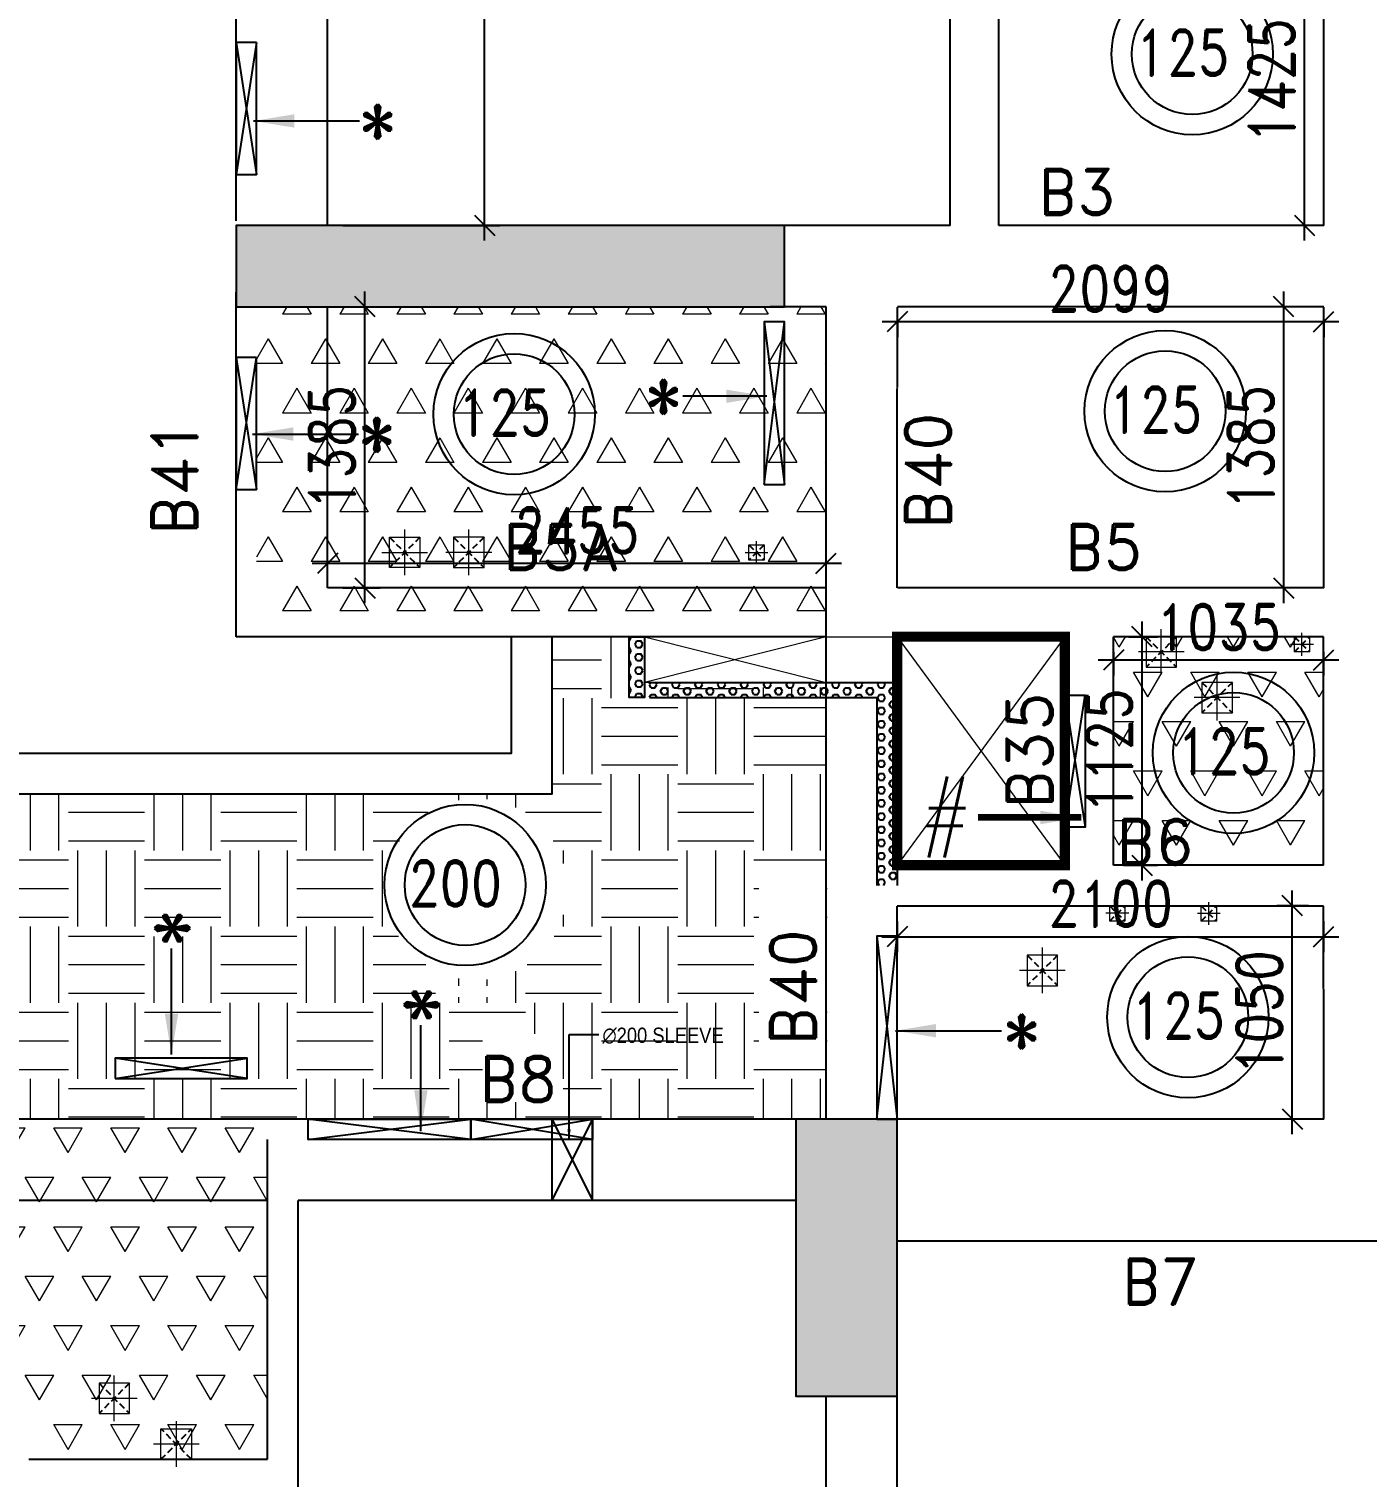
# Model space of a CAD drawing. Header units: millimetres. Extents: x 2061841 to 105821645, y -77612 to 48520811.
# Drawn here: x 2451630 to 2458219, y 28363 to 35493 of the extents above; entities that cross this region are included whole.
import ezdxf

# ---------------------------------------------------------------- set-up
doc = ezdxf.new("R2010")
doc.units = ezdxf.units.MM
doc.header["$LTSCALE"] = 10
doc.header["$MEASUREMENT"] = 0
doc.linetypes.add('$0$HIDDEN', pattern=[0.375, 0.25, -0.125])
doc.linetypes.add('HIDDEN2', pattern=[4.7625, 3.175, -1.5875])
for name, color, linetype, lineweight in [('0-PL-DP CUTOUT', 32, 'Continuous', 9), ('s-opening text', 4, 'Continuous', 9), ('VIN SUNK HATCH', 8, 'Continuous', 0), ('VIN_COLUMN HATCH', 33, 'Continuous', 20), ('VIN_CUT OUT', 6, 'Continuous', 9)]:
    doc.layers.add(name, color=color, linetype=linetype, lineweight=lineweight)
for name, color, linetype in [('A-Comments', 30, 'Continuous'), ('A-FLOR-HIDN', 8, 'HIDDEN2'), ('A-HATCH', 8, 'Continuous'), ('BEAM NO', 2, 'Continuous'), ('S-OPENING', 6, 'Continuous'), ('SLEEVE 150 NEW', 51, 'Continuous'), ('UPSTAND RCC', 171, 'Continuous'), ('VIN_BEAM', 4, 'Continuous'), ('VIN_COLUMN', 1, 'Continuous'), ('VIN_SLAB THK', 2, 'Continuous'), ('Xref_6th to 23rd Typical Floor Plan$0$A-Plan-Wall-Prtn', 4, 'Continuous')]:
    doc.layers.add(name, color=color, linetype=linetype)
doc.styles.add('200', font='romand.shx', dxfattribs={"width": 0.8, "height": 225})
doc.styles.add('KCP', font='', dxfattribs={"width": 0.9, "height": 200})
doc.styles.add('MAH', font='romand.shx', dxfattribs={"height": 210})
doc.styles.add('RT', font='romant.shx', dxfattribs={"height": 250})
doc.styles.add('ST', font='romand.shx', dxfattribs={"height": 4})
doc.styles.add('WD-50', font='ARIALN.TTF', dxfattribs={"height": 150})
doc.styles.get('KCP').set_extended_font_data('Bahnschrift')
doc.dimstyles.new('GR1', dxfattribs={"dimtxt": 225, "dimasz": 125, "dimexe": 125, "dimexo": 100, "dimgap": 50, "dimtad": 1, "dimdec": 0, "dimzin": 3, "dimdsep": 46, "dimtxsty": '200', "dimblk1": 'OBLIQUE', "dimblk2": 'OBLIQUE', "dimsah": 1, "dimcen": 0.0625, "dimdle": 125, "dimclrd": 3, "dimclre": 3, "dimclrt": 2, "dimadec": 0, "dimazin": 0, "dimtfac": 1, "dimtdec": 0, "dimtix": 1, "dimtmove": 0, "dimatfit": 3, "dimfxl": 1, "dimtolj": 1, "dimtzin": 0, "dimarcsym": 0})
doc.dimstyles.new('GR2', dxfattribs={"dimtxt": 225, "dimasz": 100, "dimexe": 75, "dimexo": 75, "dimgap": 50, "dimtad": 1, "dimdec": 0, "dimdsep": 46, "dimtxsty": '200', "dimblk1": 'OBLIQUE', "dimblk2": 'OBLIQUE', "dimsah": 1, "dimcen": 50, "dimdle": 75, "dimclrd": 3, "dimclre": 3, "dimclrt": 2, "dimadec": 0, "dimazin": 0, "dimtfac": 1, "dimtdec": 0, "dimtix": 1, "dimtmove": 0, "dimatfit": 3, "dimldrblk": 'OBLIQUE', "dimfxl": 1, "dimtolj": 1, "dimtzin": 0, "dimarcsym": 0})
doc.dimstyles.new('wd-50', dxfattribs={"dimtxt": 90, "dimasz": 50, "dimexe": 35, "dimexo": 50, "dimgap": 25, "dimtad": 1, "dimrnd": 5, "dimzin": 12, "dimdsep": 46, "dimtxsty": 'WD-50', "dimblk": 'ARCHTICK', "dimblk2": 'ARCHTICK', "dimcen": 50, "dimdle": 35, "dimclrd": 5, "dimclre": 5, "dimclrt": 4, "dimadec": 0, "dimazin": 0, "dimtfac": 1, "dimtmove": 1, "dimatfit": 2, "dimfxl": 1, "dimtolj": 1, "dimtzin": 12, "dimlwd": -1, "dimlwe": -1, "dimarcsym": 0})

# ---------------------------------------------------------------- blocks, each defined once
blk = doc.blocks.new('_Oblique')
at = {"color": 0, "linetype": 'ByBlock', "lineweight": -2}
blk.add_line((-0.5, -0.5), (0.5, 0.5), dxfattribs=at)
blk = doc.blocks.new('_ArchTick')
at = {"color": 0, "linetype": 'ByBlock', "const_width": 0.15}
blk.add_lwpolyline([(-0.5, -0.5), (0.5, 0.5)], dxfattribs=at)
blk = doc.blocks.new('*D2533')
at = {"layer": 'A-HATCH', "color": 3, "lineweight": -2, "transparency": 16777216}
for p, q in [((2453874.1, 34450.3), (2453874.1, 38450.3)), ((2453175.5, 38375.3), (2453949.1, 38375.3)), ((2453175.5, 34525.3), (2453949.1, 34525.3))]:
    blk.add_line(p, q, dxfattribs=at)
at = {"layer": 'Defpoints', "color": 0, "transparency": 16777216}
for p in [(2453100.5, 38375.3, -643584.3), (2453874.1, 38375.3), (2453100.5, 34525.3, -643584.3)]:
    blk.add_point(p, dxfattribs=at)
at = {"layer": 'A-HATCH', "color": 3, "lineweight": -2, "transparency": 16777216, "xscale": 100, "yscale": 100, "zscale": 100}
for p, rotation in [((2453874.1, 38375.3), 90), ((2453874.1, 34525.3), 270)]:
    blk.add_blockref('_Oblique', p, dxfattribs=dict(at, rotation=rotation))
at = {"layer": 'A-HATCH', "color": 2, "transparency": 16777216, "insert": (2453711.6, 36450.3), "char_height": 225, "attachment_point": 5, "rotation": 90, "style": '200'}
blk.add_mtext('\\A1;3850', dxfattribs=at)
blk = doc.blocks.new('OBLIQUE')
blk = doc.blocks.new('*D2542')
at = {"layer": 'A-HATCH', "color": 3, "lineweight": -2, "transparency": 16777216}
for p, q in [((2457910.8, 34450.3), (2457910.8, 36025.3)), ((2457930.6, 35950.3), (2457835.8, 35950.3)), ((2457930.5, 34525.3), (2457835.8, 34525.3))]:
    blk.add_line(p, q, dxfattribs=at)
at = {"layer": 'Defpoints', "color": 0, "transparency": 16777216}
for p in [(2457910.8, 35950.3), (2458005.6, 35950.3, -643584.3), (2458005.5, 34525.3, -643584.3)]:
    blk.add_point(p, dxfattribs=at)
at = {"layer": 'A-HATCH', "color": 3, "lineweight": -2, "transparency": 16777216, "xscale": 100, "yscale": 100, "zscale": 100}
for p, rotation in [((2457910.8, 35950.3), 90), ((2457910.8, 34525.3), 270)]:
    blk.add_blockref('_Oblique', p, dxfattribs=dict(at, rotation=rotation))
at = {"layer": 'A-HATCH', "color": 2, "transparency": 16777216, "insert": (2457748.3, 35237.8), "char_height": 225, "attachment_point": 5, "rotation": 90, "style": '200'}
blk.add_mtext('\\A1;1425', dxfattribs=at)
blk = doc.blocks.new('*D2544')
at = {"layer": 'A-HATCH', "color": 3, "lineweight": -2, "transparency": 16777216}
for p, q in [((2458080.5, 34050.7), (2455831.3, 34050.7)), ((2455906.3, 34050.3), (2455906.3, 33975.7)), ((2458005.5, 34050.3), (2458005.5, 33975.7))]:
    blk.add_line(p, q, dxfattribs=at)
at = {"layer": 'Defpoints', "color": 0, "transparency": 16777216}
for p in [(2455906.3, 34125.3, -643584.3), (2458005.5, 34125.3, -643584.3), (2455906.3, 34050.7)]:
    blk.add_point(p, dxfattribs=at)
at = {"layer": 'A-HATCH', "color": 3, "lineweight": -2, "transparency": 16777216, "xscale": 100, "yscale": 100, "zscale": 100, "rotation": 180}
blk.add_blockref('_Oblique', (2455906.3, 34050.7), dxfattribs=at)
at = {"layer": 'A-HATCH', "color": 3, "lineweight": -2, "transparency": 16777216, "xscale": 100, "yscale": 100, "zscale": 100}
blk.add_blockref('_Oblique', (2458005.5, 34050.7), dxfattribs=at)
at = {"layer": 'A-HATCH', "color": 2, "transparency": 16777216, "insert": (2456955.9, 34213.2), "char_height": 225, "attachment_point": 5, "style": '200'}
blk.add_mtext('\\A1;2099', dxfattribs=at)
blk = doc.blocks.new('*D2545')
at = {"layer": 'A-HATCH', "color": 3, "lineweight": -2, "transparency": 16777216}
for p, q in [((2457808.8, 32665.3), (2457808.8, 34200.3)), ((2457930.5, 34125.3), (2457733.8, 34125.3)), ((2457930.5, 32740.3), (2457733.8, 32740.3))]:
    blk.add_line(p, q, dxfattribs=at)
at = {"layer": 'Defpoints', "color": 0, "transparency": 16777216}
for p in [(2457808.8, 34125.3), (2458005.5, 34125.3, -643584.3), (2458005.5, 32740.3, -643584.3)]:
    blk.add_point(p, dxfattribs=at)
at = {"layer": 'A-HATCH', "color": 3, "lineweight": -2, "transparency": 16777216, "xscale": 100, "yscale": 100, "zscale": 100}
for p, rotation in [((2457808.8, 34125.3), 90), ((2457808.8, 32740.3), 270)]:
    blk.add_blockref('_Oblique', p, dxfattribs=dict(at, rotation=rotation))
at = {"layer": 'A-HATCH', "color": 2, "transparency": 16777216, "insert": (2457646.3, 33432.8), "char_height": 225, "attachment_point": 5, "rotation": 90, "style": '200'}
blk.add_mtext('\\A1;1385', dxfattribs=at)
blk = doc.blocks.new('*D2546')
at = {"layer": 'A-HATCH', "color": 3, "lineweight": -2, "transparency": 16777216}
for p, q in [((2458080.1, 32385.1), (2456895.5, 32385.1)), ((2456970.5, 32425.3), (2456970.5, 32310.1)), ((2458005.1, 32425.3), (2458005.1, 32310.1))]:
    blk.add_line(p, q, dxfattribs=at)
at = {"layer": 'Defpoints', "color": 0, "transparency": 16777216}
for p in [(2456970.5, 32500.3, -643584.3), (2458005.1, 32500.3, -643584.3), (2456970.5, 32385.1)]:
    blk.add_point(p, dxfattribs=at)
at = {"layer": 'A-HATCH', "color": 3, "lineweight": -2, "transparency": 16777216, "xscale": 100, "yscale": 100, "zscale": 100, "rotation": 180}
blk.add_blockref('_Oblique', (2456970.5, 32385.1), dxfattribs=at)
at = {"layer": 'A-HATCH', "color": 3, "lineweight": -2, "transparency": 16777216, "xscale": 100, "yscale": 100, "zscale": 100}
blk.add_blockref('_Oblique', (2458005.1, 32385.1), dxfattribs=at)
at = {"layer": 'A-HATCH', "color": 2, "transparency": 16777216, "insert": (2457487.8, 32547.6), "char_height": 225, "attachment_point": 5, "style": '200'}
blk.add_mtext('\\A1;1035', dxfattribs=at)
blk = doc.blocks.new('*D2547')
at = {"layer": 'A-HATCH', "color": 3, "lineweight": -2, "transparency": 16777216}
for p, q in [((2457111.4, 31300.2), (2457111.4, 32575.3)), ((2457045.5, 32500.3), (2457186.4, 32500.3)), ((2457045.5, 31375.2), (2457186.4, 31375.2))]:
    blk.add_line(p, q, dxfattribs=at)
at = {"layer": 'Defpoints', "color": 0, "transparency": 16777216}
for p in [(2456970.5, 32500.3, -643584.3), (2457111.4, 32500.3), (2456970.5, 31375.2, -643584.3)]:
    blk.add_point(p, dxfattribs=at)
at = {"layer": 'A-HATCH', "color": 3, "lineweight": -2, "transparency": 16777216, "xscale": 100, "yscale": 100, "zscale": 100}
for p, rotation in [((2457111.4, 32500.3), 90), ((2457111.4, 31375.2), 270)]:
    blk.add_blockref('_Oblique', p, dxfattribs=dict(at, rotation=rotation))
at = {"layer": 'A-HATCH', "color": 2, "transparency": 16777216, "insert": (2456948.9, 31937.8), "char_height": 225, "attachment_point": 5, "rotation": 90, "style": '200'}
blk.add_mtext('\\A1;1125', dxfattribs=at)
blk = doc.blocks.new('*D2548')
at = {"layer": 'A-HATCH', "color": 3, "lineweight": -2, "transparency": 16777216}
for p, q in [((2453100.5, 32815.3), (2453100.5, 32936)), ((2455555.5, 32815.3), (2455555.5, 32936)), ((2455630.5, 32861), (2453025.5, 32861))]:
    blk.add_line(p, q, dxfattribs=at)
at = {"layer": 'Defpoints', "color": 0, "transparency": 16777216}
for p in [(2453100.5, 32861), (2453100.5, 32740.3, -643584.3), (2455555.5, 32740.3, -643584.3)]:
    blk.add_point(p, dxfattribs=at)
at = {"layer": 'A-HATCH', "color": 3, "lineweight": -2, "transparency": 16777216, "xscale": 100, "yscale": 100, "zscale": 100, "rotation": 180}
blk.add_blockref('_Oblique', (2453100.5, 32861), dxfattribs=at)
at = {"layer": 'A-HATCH', "color": 3, "lineweight": -2, "transparency": 16777216, "xscale": 100, "yscale": 100, "zscale": 100}
blk.add_blockref('_Oblique', (2455555.5, 32861), dxfattribs=at)
at = {"layer": 'A-HATCH', "color": 2, "transparency": 16777216, "insert": (2454328, 33023.5), "char_height": 225, "attachment_point": 5, "style": '200'}
blk.add_mtext('\\A1;2455', dxfattribs=at)
blk = doc.blocks.new('*D2549')
at = {"layer": 'A-HATCH', "color": 3, "lineweight": -2, "transparency": 16777216}
for p, q in [((2453284.5, 32665.3), (2453284.5, 34200.3)), ((2453175.5, 34125.3), (2453359.5, 34125.3)), ((2453175.5, 32740.3), (2453359.5, 32740.3))]:
    blk.add_line(p, q, dxfattribs=at)
at = {"layer": 'Defpoints', "color": 0, "transparency": 16777216}
for p in [(2453100.5, 34125.3, -643584.3), (2453284.5, 34125.3), (2453100.5, 32740.3, -643584.3)]:
    blk.add_point(p, dxfattribs=at)
at = {"layer": 'A-HATCH', "color": 3, "lineweight": -2, "transparency": 16777216, "xscale": 100, "yscale": 100, "zscale": 100}
for p, rotation in [((2453284.5, 34125.3), 90), ((2453284.5, 32740.3), 270)]:
    blk.add_blockref('_Oblique', p, dxfattribs=dict(at, rotation=rotation))
at = {"layer": 'A-HATCH', "color": 2, "transparency": 16777216, "insert": (2453122, 33432.8), "char_height": 225, "attachment_point": 5, "rotation": 90, "style": '200'}
blk.add_mtext('\\A1;1385', dxfattribs=at)
blk = doc.blocks.new('*D2552')
at = {"layer": 'A-HATCH', "color": 3, "lineweight": -2, "transparency": 16777216}
for p, q in [((2455905.5, 31100.3), (2455905.5, 30947.9)), ((2458005, 31100.3), (2458005, 30947.9)), ((2455830.5, 31022.9), (2458080, 31022.9))]:
    blk.add_line(p, q, dxfattribs=at)
at = {"layer": 'Defpoints', "color": 0, "transparency": 16777216}
for p in [(2455905.5, 31175.3, -643584.3), (2458005, 31175.3, -643584.3), (2458005, 31022.9)]:
    blk.add_point(p, dxfattribs=at)
at = {"layer": 'A-HATCH', "color": 3, "lineweight": -2, "transparency": 16777216, "xscale": 100, "yscale": 100, "zscale": 100, "rotation": 180}
blk.add_blockref('_Oblique', (2455905.5, 31022.9), dxfattribs=at)
at = {"layer": 'A-HATCH', "color": 3, "lineweight": -2, "transparency": 16777216, "xscale": 100, "yscale": 100, "zscale": 100}
blk.add_blockref('_Oblique', (2458005, 31022.9), dxfattribs=at)
at = {"layer": 'A-HATCH', "color": 2, "transparency": 16777216, "insert": (2456955.3, 31185.4), "char_height": 225, "attachment_point": 5, "style": '200'}
blk.add_mtext('\\A1;2100', dxfattribs=at)
blk = doc.blocks.new('*D2553')
at = {"layer": 'A-HATCH', "color": 3, "lineweight": -2, "transparency": 16777216}
for p, q in [((2457850.2, 30050.3), (2457850.2, 31250.3)), ((2457930, 31175.3), (2457775.2, 31175.3)), ((2457930.5, 30125.3), (2457775.2, 30125.3))]:
    blk.add_line(p, q, dxfattribs=at)
at = {"layer": 'Defpoints', "color": 0, "transparency": 16777216}
for p in [(2457850.2, 31175.3), (2458005, 31175.3, -643584.3), (2458005.5, 30125.3, -643584.3)]:
    blk.add_point(p, dxfattribs=at)
at = {"layer": 'A-HATCH', "color": 3, "lineweight": -2, "transparency": 16777216, "xscale": 100, "yscale": 100, "zscale": 100}
for p, rotation in [((2457850.2, 31175.3), 90), ((2457850.2, 30125.3), 270)]:
    blk.add_blockref('_Oblique', p, dxfattribs=dict(at, rotation=rotation))
at = {"layer": 'A-HATCH', "color": 2, "transparency": 16777216, "insert": (2457687.7, 30650.3), "char_height": 225, "attachment_point": 5, "rotation": 90, "style": '200'}
blk.add_mtext('\\A1;1050', dxfattribs=at)

msp = doc.modelspace()

# ---------------------------------------------------------------- hatches: boundary and pattern name
at = {"layer": 'A-Comments'}
h = msp.add_hatch(dxfattribs=at)
h.set_pattern_fill('HONEY', color=81, scale=200)
h.set_pattern_definition([(0, (-2791199.454, -285881.068), (37.5, 21.650635095), [25, -50]), (120, (-2791199.454, -285881.068), (-37.5, 21.650635095), [25, -50]), (60, (-2791199.454, -285881.068), (8e-15, 43.30127019), [-50, 25])])
edge = h.paths.add_edge_path()
edge.add_line((2452650.5, 38975.2), (2452750.5, 38975.2))
edge.add_line((2452750.5, 38975.2), (2452750.5, 40275.2))
edge.add_arc((2453150.5, 40275.2), 400, 89.99999, 179.99991, ccw=False)
edge.add_line((2453150.5, 40675.2), (2464305.5, 40675.2))
edge.add_arc((2464305.5, 39775.2), 900, 0, 90, ccw=False)
edge.add_line((2465205.5, 39775.2), (2465205.5, 22925.2))
edge.add_line((2465205.5, 22925.2), (2465305.5, 22925.2))
edge.add_line((2465305.5, 22925.2), (2465305.5, 39775.2))
edge.add_arc((2464305.5, 39775.2), 1000, 0, 90)
edge.add_line((2464305.5, 40775.2), (2453150.5, 40775.2))
edge.add_arc((2453150.5, 40275.2), 500, 90, 179.99992)
edge.add_line((2452650.5, 40275.2), (2452650.5, 38975.2))
h = msp.add_hatch(dxfattribs=at)
h.set_pattern_fill('HONEY', color=81, scale=200)
h.set_pattern_definition([(0, (-2791199.454, -285881.068), (37.5, 21.650635095), [25, -50]), (120, (-2791199.454, -285881.068), (-37.5, 21.650635095), [25, -50]), (60, (-2791199.454, -285881.068), (8e-15, 43.30127019), [-50, 25])])
edge = h.paths.add_edge_path()
edge.add_line((2452650.5, 38975.2), (2452750.5, 38975.2))
edge.add_line((2452750.5, 38975.2), (2452750.5, 40275.2))
edge.add_arc((2453150.5, 40275.2), 400, 89.99999, 179.99991, ccw=False)
edge.add_line((2453150.5, 40675.2), (2464305.5, 40675.2))
edge.add_arc((2464305.5, 39775.2), 900, 0, 90, ccw=False)
edge.add_line((2465205.5, 39775.2), (2465205.5, 22925.2))
edge.add_line((2465205.5, 22925.2), (2465305.5, 22925.2))
edge.add_line((2465305.5, 22925.2), (2465305.5, 39775.2))
edge.add_arc((2464305.5, 39775.2), 1000, 0, 90)
edge.add_line((2464305.5, 40775.2), (2453150.5, 40775.2))
edge.add_arc((2453150.5, 40275.2), 500, 90, 179.99992)
edge.add_line((2452650.5, 40275.2), (2452650.5, 38975.2))
at = {"layer": 'UPSTAND RCC'}
h = msp.add_hatch(dxfattribs=at)
h.set_pattern_fill('HEX', color=256, scale=150)
h.set_pattern_definition([(0, (2438255.496, 38975.31), (0, 32.47595), [18.75, -37.5]), (120, (2438255.496, 38975.31), (-28.125, -16.237976), [18.75, -37.5]), (60, (2438274.246, 38975.31), (-28.125, 16.237976), [18.75, -37.5])])
h.paths.add_polyline_path([(2454585.5, 32500.3), (2454660.5, 32500.3), (2454660.5, 32200.3), (2454585.5, 32200.3), (2454585.5, 32500.3)])
h = msp.add_hatch(dxfattribs=at)
h.set_pattern_fill('HEX', color=256, scale=150)
h.paths.add_polyline_path([(2455905.5, 31275.3), (2455905.5, 32275.3), (2454685.5, 32275.3), (2454685.5, 32200.3), (2455805.5, 32200.3), (2455805.5, 31275.3), (2455905.5, 31275.3)])
at = {"layer": 'VIN SUNK HATCH'}
h = msp.add_hatch(dxfattribs=at)
h.set_pattern_fill('EARTH', color=8, scale=1500, angle=180)
h.set_pattern_definition([(0, (-3646.26, 480.24), (375, 375), [375, -375]), (0, (-3646.26, 620.86), (375, 375), [375, -375]), (0, (-3646.26, 761.5), (375, 375), [375, -375]), (90, (-3599.4, 808.36), (-375, 375), [375, -375]), (90, (-3458.76, 808.36), (-375, 375), [375, -375]), (90, (-3318.14, 808.36), (-375, 375), [375, -375])])
edge = h.paths.add_edge_path()
edge.add_line((2463480.5, 38975.3), (2460855.5, 38975.3))
edge.add_line((2460855.5, 38975.3), (2458380.5, 38975.3))
edge.add_line((2458380.5, 38975.3), (2458380.4, 39200.3))
edge.add_line((2458380.4, 39200.3), (2457080.5, 39200.3))
edge.add_line((2457080.5, 39200.3), (2456624.8, 39200.3))
edge.add_line((2456624.8, 39200.3), (2456330.5, 39262.1))
edge.add_line((2456330.5, 39262.1), (2456405.5, 38975.3))
edge.add_line((2456405.5, 38975.3), (2456380.5, 38975.3))
edge.add_line((2456380.5, 38975.3), (2453830.5, 38975.3))
edge.add_line((2453830.5, 38975.3), (2452780.6, 38975.3))
edge.add_line((2452780.6, 38975.3), (2452780.4, 40275.3))
edge.add_arc((2453130.6, 40275.2), 350.1, 106.37702, 179.98586, ccw=False)
edge.add_line((2453031.9, 40611.2), (2464280.5, 40625.3))
edge.add_arc((2464280.5, 39775.3), 850, 0, 90, ccw=False)
edge.add_line((2465130.5, 39775.3), (2465130.5, 33650.3))
edge.add_line((2465130.5, 33650.3), (2464180.5, 33650.3))
edge.add_line((2464180.5, 33650.3), (2464180.5, 33800.3))
edge.add_line((2464180.5, 33800.3), (2464180.5, 35225.3))
edge.add_line((2464180.5, 35225.3), (2464180.5, 35375.3))
edge.add_line((2464180.5, 35375.3), (2463480.5, 35375.3))
edge.add_line((2463480.5, 35375.3), (2463480.5, 35775.2))
edge.add_line((2463480.5, 35775.2), (2463505.5, 35772.2))
edge.add_line((2463505.5, 35772.2), (2463505.5, 37575.3))
edge.add_line((2463505.5, 37575.3), (2463480.5, 37575.3))
edge.add_line((2463480.5, 37575.3), (2463480.5, 38975.3))
edge = h.paths.add_edge_path(flags=16)
edge.add_arc((2458792.4, 39899.4), 447.1, 0, 180)
edge.add_arc((2458792.4, 39899.4), 447.1, 180, 360)
edge = h.paths.add_edge_path(flags=0)
edge.add_arc((2458792.4, 39899.4), 347.1, 0, 180)
edge.add_arc((2458792.4, 39899.4), 347.1, 180, 360)
h.paths.add_polyline_path([(2464280.9, 34235.6), (2464222.6, 34135.6), (2464222.6, 34735.6), (2464280.9, 34835.6)], flags=16)
h.paths.add_polyline_path([(2464355.2, 37054.6), (2464126.6, 37054.6), (2464126.6, 37311.7), (2464355.2, 37311.7)], flags=16)
h.paths.add_polyline_path([(2455846, 39839.1), (2455846, 39610.5)], flags=16)
h.paths.add_polyline_path([(2460333.7, 39839.1), (2460333.7, 39610.5), (2460076.5, 39610.5), (2460076.5, 39839.1)], flags=16)
h.paths.add_polyline_path([(2459150, 39703), (2458382.2, 39703), (2458382.2, 40078), (2459150, 40078)], flags=16)
h = msp.add_hatch(dxfattribs=at)
h.set_pattern_fill('TRIANG', color=8, scale=750, angle=180)
h.set_pattern_definition([(240, (-675.5, 4494.86), (140.625, -243.569645), [140.625, -140.625]), (300, (-675.5, 4494.86), (281.25, -2e-07), [140.625, -140.625]), (180, (-605.18, 4373.08), (-140.625, -243.569645), [140.625, -140.625])])
h.paths.add_polyline_path([(2452751, 34125.3), (2455555.5, 34125.3), (2455555.5, 32600.3), (2452751, 32600.3)])
h = msp.add_hatch(dxfattribs=at)
h.set_pattern_fill('EARTH', color=8, scale=1500)
h.set_pattern_definition([(180, (2443855.48, 3721.77), (-375, -375), [375, -375]), (180, (2443855.48, 3581.14), (-375, -375), [375, -375]), (180, (2443855.48, 3440.5), (-375, -375), [375, -375]), (270, (2443808.6, 3393.64), (375, -375), [375, -375]), (270, (2443667.98, 3393.64), (375, -375), [375, -375]), (270, (2443527.35, 3393.64), (375, -375), [375, -375])])
h.paths.add_polyline_path([(2454905.5, 33622.2), (2454905.5, 33622.2), (2454305.5, 33622.2), (2454305.5, 33622.2)])
h = msp.add_hatch(dxfattribs=at)
h.set_pattern_fill('EARTH', color=8, scale=1500)
h.set_pattern_definition([(7e-15, (-675.5, 4494.86), (375, 375), [375, -375]), (7e-15, (-675.5, 4635.5), (375, 375), [375, -375]), (7e-15, (-675.5, 4776.1), (375, 375), [375, -375]), (90, (-628.6, 4823), (-375, 375), [375, -375]), (90, (-488, 4823), (-375, 375), [375, -375]), (90, (-347.36, 4823), (-375, 375), [375, -375])])
h.paths.add_polyline_path([(2455555.5, 32250.3), (2454660.4, 32250.3), (2454660.4, 32200.3), (2454560.4, 32200.3), (2454560.4, 32500.3), (2454205.5, 32500.3), (2454205.5, 31725.3), (2450930.5, 31725.3), (2450930.5, 30375.3), (2451340.5, 30375.3), (2451340.4, 30125.3), (2452055.4, 30125.3), (2452753.4, 30125.3), (2452870.8, 30125.3), (2452905.5, 30125.3), (2455555.5, 30125.3)])
edge = h.paths.add_edge_path(flags=16)
edge.add_arc((2453833.4, 31256.8), 447.1, 180, 360, ccw=False)
edge.add_arc((2453833.4, 31256.8), 447.1, 0, 180, ccw=False)
edge = h.paths.add_edge_path(flags=0)
edge.add_arc((2453833.4, 31256.8), 347.1, 180, 360, ccw=False)
edge.add_arc((2453833.4, 31256.8), 347.1, 0, 180, ccw=False)
h.paths.add_polyline_path([(2451285.6, 30728.3), (2451285.6, 30428.3), (2450985.6, 30428.3), (2450985.6, 30728.3)], flags=16)
h.paths.add_polyline_path([(2455561.4, 30383.6), (2455561.4, 31289), (2455223.9, 31289), (2455223.9, 30383.6)])
h.paths.add_polyline_path([(2452464.9, 31082), (2452464.9, 31024.9), (2452207.7, 31024.9), (2452207.7, 31082)], flags=16)
h.paths.add_polyline_path([(2453889.9, 30782), (2453889.9, 30724.9), (2453632.7, 30724.9), (2453632.7, 30782)], flags=16)
h.paths.add_polyline_path([(2453449.8, 31075.6), (2454217.7, 31075.6), (2454217.7, 31450.6), (2453449.8, 31450.6)], flags=0)
h.paths.add_polyline_path([(2453863, 30208.2), (2454260.5, 30208.2), (2454260.5, 30545.7), (2453863, 30545.7)], flags=16)
h = msp.add_hatch(dxfattribs=at)
h.set_pattern_fill('TRIANG', color=8, scale=750, angle=180)
h.set_pattern_definition([(60, (1672873.74, -43545.7), (-140.625, 243.569645), [140.625, -140.625]), (120, (1672873.74, -43545.7), (-281.25, 2e-07), [140.625, -140.625]), (0, (1672803.42, -43423.93), (140.625, 243.569645), [140.625, -140.625])])
edge = h.paths.add_edge_path()
edge.add_line((2456968, 31375.3), (2458007.5, 31375.2))
edge.add_line((2458005, 31375.2), (2458005, 32500.3))
edge.add_line((2458005, 32500.3), (2456970.5, 32500.3))
edge.add_line((2456970.5, 32500.3), (2456970.5, 31375.3))
h = msp.add_hatch(dxfattribs=at)
h.set_pattern_fill('TRIANG', color=8, scale=750)
h.set_pattern_definition([(60, (75963.3, -229441.23), (-140.625, 243.569645), [140.625, -140.625]), (120, (75963.3, -229441.23), (-281.25, 2e-07), [140.625, -140.625]), (0, (75892.98, -229319.44), (140.625, 243.569645), [140.625, -140.625])])
h.paths.add_polyline_path([(2451340.5, 30125.3), (2452805.5, 30125.3), (2452805.5, 28450.3), (2451630.5, 28450.3), (2451630.5, 28750.3), (2451340.5, 28750.3)])
at = {"layer": 'VIN_COLUMN HATCH'}
h = msp.add_hatch(color=256, dxfattribs=at)
h.dxf.hatch_style = 1
h.paths.add_polyline_path([(2455350.5, 34125.3), (2455350.5, 34525.3), (2452650.5, 34525.3), (2452650.5, 34125.3)])
h = msp.add_hatch(color=256, dxfattribs=at)
h.dxf.hatch_style = 1
h.paths.add_polyline_path([(2455905.5, 30125.3), (2455405.5, 30125.3), (2455405.5, 28760.3), (2455905.5, 28760.3)])

# ---------------------------------------------------------------- linework, layer by layer
at = {"layer": '0-PL-DP CUTOUT', "color": 32, "ltscale": 15, "extrusion": (8.41183e-09, 2.01816e-08, 1)}
for p, q in [((2453480.5, 32802.8, -643584.3), (2453480.5, 33027.8, -643584.3)), ((2455213, 32859, -643584.3), (2455213, 32971.5, -643584.3)), ((2453368, 32915.3, -643584.3), (2453593, 32915.3, -643584.3)), ((2455156.7, 32915.3, -643584.3), (2455269.2, 32915.3, -643584.3))]:
    msp.add_line(p, q, dxfattribs=at)
at = {"layer": '0-PL-DP CUTOUT', "color": 32, "ltscale": 15, "extrusion": (-8.41183e-09, 2.01816e-08, 1)}
for p, q in [((2453796.2, 32802.8, -643584.3), (2453796.2, 33027.8, -643584.3)), ((2453908.7, 32915.3, -643584.3), (2453683.7, 32915.3, -643584.3)), ((2457205.5, 32312.7, -643584.3), (2457205.5, 32537.7, -643584.3)), ((2457318, 32425.2, -643584.3), (2457093, 32425.2, -643584.3)), ((2457480.5, 32087.7, -643584.3), (2457480.5, 32312.7, -643584.3)), ((2457593, 32200.2, -643584.3), (2457368, 32200.2, -643584.3)), ((2456620.4, 30744.6, -643584.3), (2456620.4, 30969.6, -643584.3)), ((2456732.9, 30857.1, -643584.3), (2456507.9, 30857.1, -643584.3)), ((2452050.4, 28637.7, -643584.3), (2452050.4, 28862.7, -643584.3)), ((2452162.9, 28750.2, -643584.3), (2451937.9, 28750.2, -643584.3))]:
    msp.add_line(p, q, dxfattribs=at)
at = {"layer": '0-PL-DP CUTOUT', "color": 32, "ltscale": 15, "extrusion": (-2.01816e-08, 8.41183e-09, 1)}
for p, q in [((2457898.5, 32406.5, -643584.3), (2457898.5, 32519, -643584.3)), ((2457954.8, 32462.7, -643584.3), (2457842.3, 32462.7, -643584.3)), ((2456989.4, 31081.5, -643584.3), (2456989.4, 31194, -643584.3)), ((2457439.4, 31081.5, -643584.3), (2457439.4, 31194, -643584.3)), ((2457045.7, 31138.4, -643584.3), (2456933.2, 31138.4, -643584.3)), ((2457495.7, 31137.7, -643584.3), (2457383.2, 31137.7, -643584.3))]:
    msp.add_line(p, q, dxfattribs=at)
at = {"layer": '0-PL-DP CUTOUT', "color": 32, "ltscale": 15, "extrusion": (-8.41183e-09, -2.01816e-08, 1)}
for p, q in [((2452355.5, 28637.8, -643584.3), (2452355.5, 28412.8, -643584.3)), ((2452468, 28525.3, -643584.3), (2452243, 28525.3, -643584.3))]:
    msp.add_line(p, q, dxfattribs=at)
at = {"layer": '0-PL-DP CUTOUT', "color": 32, "extrusion": (8.41183e-09, 2.01816e-08, 1), "elevation": -643584.3}
for points in [[(2453555.5, 32990.3), (2453555.5, 32840.3), (2453405.5, 32840.3), (2453405.5, 32990.3)], [(2455250.5, 32952.8), (2455250.5, 32877.8), (2455175.5, 32877.8), (2455175.5, 32952.8)]]:
    msp.add_lwpolyline(points, close=True, dxfattribs=at)
at = {"layer": '0-PL-DP CUTOUT', "color": 32, "extrusion": (-8.41183e-09, 2.01816e-08, 1), "elevation": -643584.3}
for points in [[(2453721.2, 32990.3), (2453721.2, 32840.3), (2453871.2, 32840.3), (2453871.2, 32990.3)], [(2457130.5, 32500.3), (2457130.5, 32350.3), (2457280.5, 32350.3), (2457280.5, 32500.3)], [(2457405.5, 32275.3), (2457405.5, 32125.3), (2457555.5, 32125.3), (2457555.5, 32275.3)], [(2456545.4, 30932.1), (2456545.4, 30782.1), (2456695.4, 30782.1), (2456695.4, 30932.1)], [(2451975.4, 28825.3), (2451975.4, 28675.3), (2452125.4, 28675.3), (2452125.4, 28825.3)]]:
    msp.add_lwpolyline(points, close=True, dxfattribs=at)
at = {"layer": '0-PL-DP CUTOUT', "color": 32, "extrusion": (-2.01816e-08, 8.41183e-09, 1), "elevation": -643584.3}
for points in [[(2457861, 32500.2), (2457936, 32500.2), (2457936, 32425.2), (2457861, 32425.2)], [(2456951.9, 31175.2), (2457026.9, 31175.2), (2457026.9, 31100.2), (2456951.9, 31100.2)], [(2457401.9, 31175.2), (2457476.9, 31175.2), (2457476.9, 31100.2), (2457401.9, 31100.2)]]:
    msp.add_lwpolyline(points, close=True, dxfattribs=at)
at = {"layer": '0-PL-DP CUTOUT', "color": 32, "extrusion": (-8.41183e-09, -2.01816e-08, 1), "elevation": -643584.3}
msp.add_lwpolyline([(2452280.5, 28450.3), (2452280.5, 28600.3), (2452430.5, 28600.3), (2452430.5, 28450.3)], close=True, dxfattribs=at)
at = {"layer": 'A-FLOR-HIDN', "color": 32, "extrusion": (8.41183e-09, 2.01816e-08, 1)}
for p, q in [((2453555.5, 32990.3, -643584.3), (2453405.5, 32840.3, -643584.3)), ((2453405.5, 32990.3, -643584.3), (2453555.5, 32840.3, -643584.3)), ((2455250.5, 32952.8, -643584.3), (2455175.5, 32877.8, -643584.3)), ((2455175.5, 32952.8, -643584.3), (2455250.5, 32877.8, -643584.3))]:
    msp.add_line(p, q, dxfattribs=at)
at = {"layer": 'A-FLOR-HIDN', "color": 32, "extrusion": (-8.41183e-09, 2.01816e-08, 1)}
for p, q in [((2453721.2, 32990.3, -643584.3), (2453871.2, 32840.3, -643584.3)), ((2453871.2, 32990.3, -643584.3), (2453721.2, 32840.3, -643584.3)), ((2457130.5, 32500.2, -643584.3), (2457280.5, 32350.2, -643584.3)), ((2457280.5, 32500.2, -643584.3), (2457130.5, 32350.2, -643584.3)), ((2457405.5, 32275.2, -643584.3), (2457555.5, 32125.2, -643584.3)), ((2457555.5, 32275.2, -643584.3), (2457405.5, 32125.2, -643584.3)), ((2456545.4, 30932.1, -643584.3), (2456695.4, 30782.1, -643584.3)), ((2456695.4, 30932.1, -643584.3), (2456545.4, 30782.1, -643584.3)), ((2451975.4, 28825.2, -643584.3), (2452125.4, 28675.2, -643584.3)), ((2452125.4, 28825.2, -643584.3), (2451975.4, 28675.2, -643584.3))]:
    msp.add_line(p, q, dxfattribs=at)
at = {"layer": 'A-FLOR-HIDN', "color": 32, "extrusion": (-2.01816e-08, 8.41183e-09, 1)}
for p, q in [((2457861, 32500.2, -643584.3), (2457936, 32425.2, -643584.3)), ((2457861, 32425.2, -643584.3), (2457936, 32500.2, -643584.3)), ((2456951.9, 31175.2, -643584.3), (2457026.9, 31100.2, -643584.3)), ((2456951.9, 31100.2, -643584.3), (2457026.9, 31175.2, -643584.3)), ((2457401.9, 31175.2, -643584.3), (2457476.9, 31100.2, -643584.3)), ((2457401.9, 31100.2, -643584.3), (2457476.9, 31175.2, -643584.3))]:
    msp.add_line(p, q, dxfattribs=at)
at = {"layer": 'A-FLOR-HIDN', "color": 32, "extrusion": (-8.41183e-09, -2.01816e-08, 1)}
for p, q in [((2452280.5, 28450.3, -643584.3), (2452430.5, 28600.3, -643584.3)), ((2452430.5, 28450.3, -643584.3), (2452280.5, 28600.3, -643584.3))]:
    msp.add_line(p, q, dxfattribs=at)
at = {"layer": 'A-HATCH', "const_width": 50, "elevation": -643584.3}
msp.add_lwpolyline([(2455905.5, 32500.3), (2456730.5, 32500.3), (2456730.5, 31375.3), (2455905.5, 31375.3), (2455905.5, 32500.3)], dxfattribs=at)
at = {"layer": 'S-OPENING'}
for p, q in [((2452650.5, 35425.3, -643584.3), (2452750.5, 34775.3, -643584.3)), ((2452750.5, 35425.3, -643584.3), (2452650.5, 34775.3, -643584.3)), ((2455250.5, 33250.3, -643584.3), (2455350.5, 34050.3, -643584.3)), ((2455250.5, 34048.7, -643584.3), (2455350.5, 33250.3, -643584.3)), ((2452650.5, 33225.3, -643584.3), (2452750.5, 33875.3, -643584.3)), ((2452650.5, 33874.8, -643584.3), (2452750.5, 33224.8, -643584.3)), ((2456730.5, 31562.8, -643584.3), (2456830.5, 32212.8, -643584.3)), ((2456730.5, 32212.8, -643584.3), (2456830.5, 31562.8, -643584.3)), ((2455805.5, 30125.3, -643584.3), (2455905.5, 31025.3, -643584.3)), ((2455805.5, 31025.3, -643584.3), (2455905.5, 30125.3, -643584.3)), ((2452055.5, 30325.3, -643584.3), (2452705.5, 30425.3, -643584.3)), ((2452705.5, 30325.3, -643584.3), (2452055.5, 30425.3, -643584.3)), ((2453005.5, 30025.3, -643584.3), (2453805.5, 30125.3, -643584.3)), ((2453805.5, 30025.3, -643584.3), (2453005.5, 30125.3, -643584.3)), ((2453805.5, 30025.3, -643584.3), (2454405.5, 30125.3, -643584.3)), ((2454405.5, 30025.3, -643584.3), (2453805.5, 30125.3, -643584.3))]:
    msp.add_line(p, q, dxfattribs=at)
at = {"layer": 'S-OPENING', "elevation": -643584.3}
for points in [[(2452750.5, 35425.3), (2452650.5, 35425.3), (2452650.5, 34775.3), (2452750.5, 34775.3)], [(2455250.5, 33250.3), (2455350.5, 33250.3), (2455350.5, 34050.3), (2455250.5, 34050.3)], [(2452751, 33874.8), (2452650.5, 33874.8), (2452650.5, 33225.3), (2452751, 33225.3)], [(2456730.5, 32212.8), (2456830.5, 32212.8), (2456830.5, 31562.8), (2456730.5, 31562.8)], [(2455905.5, 31025.3), (2455805.5, 31025.3), (2455805.5, 30125.3), (2455905.5, 30125.3)], [(2452055.5, 30325.3), (2452705.5, 30325.3), (2452705.5, 30425.3), (2452055.5, 30425.3)], [(2453805.5, 30025.3), (2453005.5, 30025.3), (2453005.5, 30125.3), (2453805.5, 30125.3)], [(2454405.5, 30025.3), (2453805.5, 30025.3), (2453805.5, 30125.3), (2454405.5, 30125.3)]]:
    msp.add_lwpolyline(points, close=True, dxfattribs=at)
at = {"layer": 'SLEEVE 150 NEW'}
for p, q in [((2454205.5, 30125.3, -643584.3), (2454405.5, 29725.3, -643584.3)), ((2454405.5, 30125.3, -643584.3), (2454205.5, 29725.3, -643584.3))]:
    msp.add_line(p, q, dxfattribs=at)
at = {"layer": 'SLEEVE 150 NEW', "elevation": -643584.3}
msp.add_lwpolyline([(2454405.5, 30125.3), (2454205.5, 30125.3), (2454205.5, 29725.3), (2454405.5, 29725.3)], close=True, dxfattribs=at)
at = {"layer": 'UPSTAND RCC', "elevation": -643584.3}
msp.add_lwpolyline([(2454585.5, 32500.3), (2454660.5, 32500.3), (2454660.5, 32200.3), (2454585.5, 32200.3)], close=True, dxfattribs=at)
for points in [[(2454685.5, 32275.3), (2455905.5, 32275.3), (2455905.5, 31275.3)], [(2454685.5, 32200.3), (2455805.5, 32200.3), (2455805.5, 31275.3)]]:
    msp.add_lwpolyline(points, dxfattribs=at)
at = {"layer": 'VIN_BEAM'}
for p, q in [((2452650.5, 34547.2, -643584.3), (2452650.5, 38972.2, -643584.3)), ((2452650.5, 32500.3, -643584.3), (2452650.5, 34197.2, -643584.3)), ((2455555.5, 34125.3, -643584.3), (2455280.5, 34125.3, -643584.3)), ((2455555.5, 32500.3, -643584.3), (2455555.5, 34125.3, -643584.3)), ((2455555.5, 32500.3, -643584.3), (2452650.5, 32500.3, -643584.3)), ((2455555.5, 31375.3, -643584.3), (2455555.5, 32500.3, -643584.3)), ((2456730.5, 32500.3, -643584.3), (2455900.6, 32500.3, -643584.3)), ((2455905.5, 31375.3, -643584.3), (2455905.5, 32500.3, -643584.3)), ((2456730.5, 31375.3, -643584.3), (2456730.5, 32500.3, -643584.3)), ((2456970.5, 31375.2, -643584.3), (2456970.5, 32500.3, -643584.3)), ((2458005.1, 32500.3, -643584.3), (2456970.5, 32500.3, -643584.3)), ((2458005, 31375.2, -643584.3), (2458005, 32500.3, -643584.3)), ((2455555.5, 30125.3, -643584.3), (2455555.5, 31375.3, -643584.3)), ((2456730.5, 31375.3, -643584.3), (2455905.5, 31375.3, -643584.3)), ((2458005, 31375.3, -643584.3), (2456970.5, 31375.3, -643584.3)), ((2455582.9, 30125.3, -643584.3), (2450830.5, 30125.3, -643584.3)), ((2452805.5, 28450.3, -643584.3), (2452805.5, 30025.3, -643584.3)), ((2451630.5, 28450.3, -643584.3), (2452805.5, 28450.3, -643584.3))]:
    msp.add_line(p, q, dxfattribs=at)
at = {"layer": 'VIN_BEAM', "linetype": '$0$HIDDEN'}
for p, q in [((2453100.5, 34525.3, -643584.3), (2453100.5, 38375.3, -643584.3)), ((2456165.5, 34525.3, -643584.3), (2456165.5, 38375.3, -643584.3)), ((2456405.5, 34525.3, -643584.3), (2456405.3, 35950.3, -643584.3)), ((2458005.5, 34525.3, -643584.3), (2458005.6, 35950.3, -643584.3)), ((2456165.5, 34525.3, -643584.3), (2455280.5, 34525.3, -643584.3)), ((2458005.5, 34525.3, -643584.3), (2456405.1, 34525.3, -643584.3)), ((2453100.5, 32740.3, -643584.3), (2453100.5, 34125.3, -643584.3)), ((2455905.5, 32740.3, -643584.3), (2455906.3, 34125.3, -643584.3)), ((2458005.5, 34125.3, -643584.3), (2455906.3, 34125.3, -643584.3)), ((2458005.5, 32740.3, -643584.3), (2458005.5, 34125.3, -643584.3)), ((2455555.5, 32740.3, -643584.3), (2453100.5, 32740.3, -643584.3)), ((2458005.5, 32740.3, -643584.3), (2455905.5, 32740.3, -643584.3)), ((2455905.5, 30125.3, -643584.3), (2455905.5, 31175.3, -643584.3)), ((2455905.5, 31175.3, -643584.3), (2458005, 31175.3, -643584.3)), ((2458005.5, 30125.3, -643584.3), (2458005, 31175.3, -643584.3)), ((2458005.5, 30125.3, -643584.3), (2455905.5, 30125.3, -643584.3)), ((2451299.8, 29725.3, -643584.3), (2452805.5, 29725.3, -643584.3)), ((2452955.5, 28300.3, -643584.3), (2452955.5, 29725.3, -643584.3)), ((2452955.5, 29725.3, -643584.3), (2455405.5, 29725.3, -643584.3)), ((2455905.5, 29525.3, -643584.3), (2462729.3, 29525.3, -643584.3)), ((2455555.5, 27200.3, -643584.3), (2455555.5, 28764.9, -643584.3)), ((2455905.5, 27200.3, -643584.3), (2455905.5, 28764.9, -643584.3))]:
    msp.add_line(p, q, dxfattribs=at)
at = {"layer": 'VIN_COLUMN', "ltscale": 125, "elevation": -643584.3}
for points in [[(2455350.5, 34125.3), (2455350.5, 34525.3), (2452650.5, 34525.3), (2452650.5, 34125.3)], [(2455905.5, 30125.3), (2455405.5, 30125.3), (2455405.5, 28760.3), (2455905.5, 28760.3)]]:
    msp.add_lwpolyline(points, close=True, dxfattribs=at)
at = {"layer": 'VIN_CUT OUT'}
for p, q in [((2454660.4, 32500.3, -643584.3), (2455555.5, 32275.3, -643584.3)), ((2455555.5, 32500.3, -643584.3), (2454660.5, 32275.3, -643584.3)), ((2455905.5, 32500.3, -643584.3), (2455905.2, 32500.3, -643584.3)), ((2455905.5, 32500.3, -643584.3), (2456730.5, 31375.3, -643584.3)), ((2456730.5, 32500.3, -643584.3), (2455905.5, 31375.3, -643584.3)), ((2455905.5, 32500.3, -643584.3), (2455905.5, 31275.3, -643584.3)), ((2455905.5, 32250.3, -643584.3), (2455905.5, 32250.3, -643584.3))]:
    msp.add_line(p, q, dxfattribs=at)
at = {"layer": 'VIN_CUT OUT', "elevation": -643584.3}
msp.add_lwpolyline([(2455555.5, 32275.3), (2454660.4, 32275.3), (2454660.4, 32500.3), (2455905.5, 32500.3), (2455905.5, 32250.3), (2455905.5, 32250.3)], dxfattribs=at)
at = {"layer": 'VIN_SLAB THK', "color": 2, "linetype": 'Continuous', "ltscale": 0.25}
for centre, radius in [((2457358.2, 35368.8, -643584.3), 397.1), ((2457358.2, 35368.8, -643584.3), 297.1), ((2454019.3, 33595.9, -643584.3), 397.1), ((2457224.8, 33610.5, -643584.3), 397.1), ((2454019.3, 33595.9, -643584.3), 297.1), ((2457224.8, 33610.5, -643584.3), 297.1), ((2457561.5, 31928.7, -643584.3), 397.1), ((2457561.5, 31928.7, -643584.3), 297.1), ((2453777.9, 31277.8, -643584.3), 397.1), ((2453777.9, 31277.8, -643584.3), 297.1), ((2457336.9, 30626.9, -643584.3), 397.1), ((2457336.9, 30626.9, -643584.3), 297.1)]:
    msp.add_circle(centre, radius, dxfattribs=at)
at = {"layer": 'Xref_6th to 23rd Typical Floor Plan$0$A-Plan-Wall-Prtn', "elevation": -643584.3}
for points in [[(2454005.5, 32500.3), (2454005.5, 31925.3), (2450930.6, 31925.3)], [(2454205.5, 32500.3), (2454205.5, 31725.3), (2450930.6, 31725.3)]]:
    msp.add_lwpolyline(points, dxfattribs=at)

# ---------------------------------------------------------------- texts
at = {"layer": 'BEAM NO', "color": 4, "style": 'MAH'}
for s, p in [('B3', (2456597.1, 34577.5, -643584.3)), ('B5A', (2453960.8, 32829.4, -643584.3)), ('B5', (2456728.3, 32829.4, -643584.3)), ('B6', (2456980.8, 31377.1, -643584.3)), ('B8', (2453845.5, 30210, -643584.3)), ('B7', (2457008.2, 29212.8, -643584.3))]:
    msp.add_text(s, height=225, dxfattribs=at).set_placement(p)
for s, p in [('B40 ', (2456169.3, 33027.5, -643196.1)), ('B41', (2452458.4, 32997.5, -643196.1)), ('B35', (2456669.7, 31650.4, -643196.1)), ('B40 ', (2455505.2, 30484.9, -643196.1))]:
    msp.add_text(s, height=225, rotation=90, dxfattribs=at).set_placement(p)
at = {"layer": 's-opening text', "style": 'RT', "text_generation_flag": 4}
for rotation, p in [(180, (2453450.5, 34821.3, -643584.3)), (180, (2454857.4, 33466.8, -643584.3)), (180, (2453446, 33280, -643584.3)), (270, (2452550.6, 31167.8, -643584.3)), (270, (2453778.2, 30790.4, -643584.3)), (180, (2456621, 30342.1, -643584.3))]:
    msp.add_text('*', height=300, rotation=rotation, dxfattribs=at).set_placement(p)
at = {"layer": 's-opening text', "style": 'RT'}
msp.add_text('#', height=300, dxfattribs=at).set_placement((2456010.5, 31512.6, -643584.3))
at = {"layer": 'SLEEVE 150 NEW', "style": 'KCP', "width": 0.9}
msp.add_text('∅200 SLEEVE', height=75, dxfattribs=at).set_placement((2454454.2, 30500.5, -644913.7))
at = {"layer": 'VIN_SLAB THK', "color": 2, "linetype": 'Continuous', "ltscale": 0.25, "style": 'ST', "width": 0.8}
for s, p in [('125', (2457078.3, 35263.9, -643584.3)), ('125', (2456945, 33505.6, -643584.3)), ('125', (2453739.5, 33491.1, -643584.3)), ('125', (2457281.7, 31823.8, -643584.3)), ('200', (2453498, 31172.9, -643584.3)), ('125', (2457057.1, 30522.1, -643584.3))]:
    msp.add_text(s, height=225, dxfattribs=at).set_placement(p)

# ---------------------------------------------------------------- dimensions: what is measured, and where the dimension line sits
at = {"layer": 'A-HATCH'}
for base, p1, p2, picture, middle in [((2453874.1, 38375.3), (2453100.5, 34525.3, -643584.3), (2453100.5, 38375.3, -643584.3), '*D2533', (2453711.6, 36450.3)), ((2457910.8, 35950.3), (2458005.5, 34525.3, -643584.3), (2458005.6, 35950.3, -643584.3), '*D2542', (2457748.3, 35237.8)), ((2453284.5, 34125.3), (2453100.5, 32740.3, -643584.3), (2453100.5, 34125.3, -643584.3), '*D2549', (2453122, 33432.8)), ((2457808.8, 34125.3), (2458005.5, 32740.3, -643584.3), (2458005.5, 34125.3, -643584.3), '*D2545', (2457646.3, 33432.8)), ((2457111.4, 32500.3), (2456970.5, 31375.2, -643584.3), (2456970.5, 32500.3, -643584.3), '*D2547', (2456948.9, 31937.8)), ((2457850.2, 31175.3), (2458005.5, 30125.3, -643584.3), (2458005, 31175.3, -643584.3), '*D2553', (2457687.7, 30650.3))]:
    dim = msp.add_linear_dim(base=base, p1=p1, p2=p2, angle=90, dimstyle='GR2', override={"dimldrblk": 'OBLIQUE'}, dxfattribs=at)
    dim.commit()
    dim.dimension.update_dxf_attribs({"geometry": picture, "text_midpoint": middle})
for base, p1, p2, picture, middle in [((2455906.3, 34050.7), (2458005.5, 34125.3, -643584.3), (2455906.3, 34125.3, -643584.3), '*D2544', (2456955.9, 34213.2)), ((2453100.5, 32861), (2455555.5, 32740.3, -643584.3), (2453100.5, 32740.3, -643584.3), '*D2548', (2454328, 33023.5)), ((2456970.5, 32385.1), (2458005.1, 32500.3, -643584.3), (2456970.5, 32500.3, -643584.3), '*D2546', (2457487.8, 32547.6)), ((2458005.0308, 31022.8552), (2455905.492, 31175.2746, -643584.2964), (2458005.0308, 31175.2746, -643584.2964), '*D2552', (2456955.2614, 31185.3552))]:
    dim = msp.add_linear_dim(base=base, p1=p1, p2=p2, dimstyle='GR2', override={"dimldrblk": 'OBLIQUE'}, dxfattribs=at)
    dim.commit()
    dim.dimension.update_dxf_attribs({"geometry": picture, "text_midpoint": middle})

# ---------------------------------------------------------------- leaders
at = {"layer": 's-opening text'}
for points, override in [([(2452736.3, 35039.6, -643584.3), (2453258.3, 35039.6, -643584.3)], {"dimasz": 200, "dimtad": 0, "dimfxl": 125}), ([(2455263.4, 33684.1, -643584.3), (2454850.7, 33684.1, -643584.3)], {"dimasz": 200, "dimtad": 0, "dimfxl": 125}), ([(2452731.8, 33498.2, -643584.3), (2453253.8, 33498.2, -643584.3)], {"dimasz": 200, "dimtad": 0, "dimfxl": 125}), ([(2456810.8, 31610.2, -643584.3), (2456303.3, 31610.2, -643584.3)], {"dimscale": 1, "dimtxt": 225, "dimasz": 200, "dimgap": 50, "dimtad": 0, "dimtxsty": '200', "dimclrd": 3, "dimlwd": 65534}), ([(2452332.3, 30443.6, -643584.3), (2452332.3, 30965.6, -643584.3)], {"dimasz": 200, "dimtad": 0, "dimfxl": 125}), ([(2453560, 30066.3, -643584.3), (2453560, 30588.3, -643584.3)], {"dimasz": 200, "dimtad": 0, "dimfxl": 125}), ([(2455896.8, 30560.4, -643584.3), (2456418.8, 30560.4, -643584.3)], {"dimasz": 200, "dimtad": 0, "dimfxl": 125})]:
    msp.add_leader(points, dimstyle='GR1', override=override, dxfattribs=at)
at = {"layer": 'SLEEVE 150 NEW'}
msp.add_leader([(2454289.7, 30025.3, -643584.3), (2454289.7, 30542, -643584.3), (2454437.1, 30542, -643584.3)], dimstyle='wd-50', override={"dimtxt": 200, "dimtad": 0, "dimdec": 0, "dimtxsty": 'KCP', "dimclrd": 256, "dimclre": 256, "dimclrt": 256, "dimtdec": 0, "dimarcsym": 1}, dxfattribs=at)

doc.saveas('drawing.dxf')
